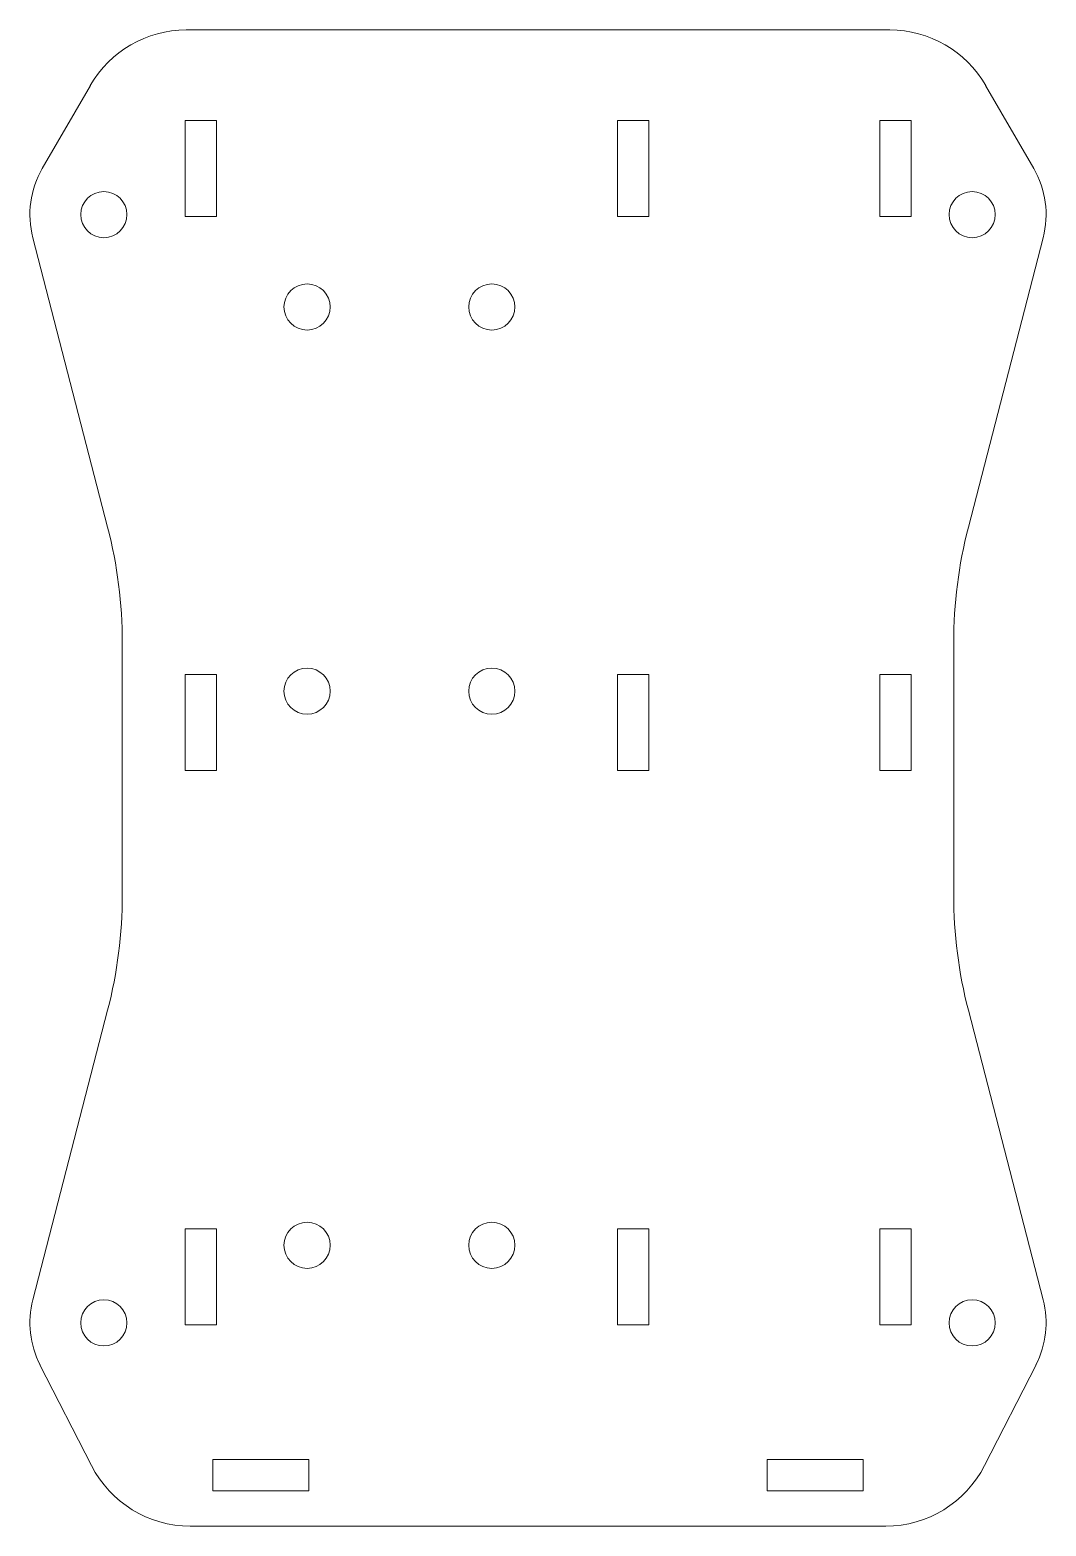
# Model space of a CAD drawing. Header units: millimetres. Extents: x 10 to 120, y 8 to 170.
import ezdxf

# ---------------------------------------------------------------- set-up
doc = ezdxf.new("R2010")
doc.units = ezdxf.units.MM
for name, color, linetype, lineweight in [('DriveMounts', 1, 'CONTINUOUS', 0), ('Panel', 1, 'CONTINUOUS', 0), ('PanelMounts', 1, 'CONTINUOUS', 0)]:
    doc.layers.add(name, color=color, linetype=linetype, lineweight=lineweight)

msp = doc.modelspace()

# ---------------------------------------------------------------- linework, layer by layer
at = {"layer": 'DriveMounts'}
for centre in [(40, 140), (60, 140), (40, 98.4), (60, 98.4), (40, 38.4), (60, 38.4)]:
    msp.add_circle(centre, 2.5, dxfattribs=at)
at = {"layer": 'Panel'}
for p, q in [((26.93, 170), (36.93, 170)), ((36.93, 170), (103.07, 170)), ((11.34, 155), (16.54, 164)), ((118.66, 155), (113.46, 164)), ((10.32, 147.5), (18.41, 116.15)), ((119.68, 147.5), (111.59, 116.15)), ((20, 76.35), (20, 103.65)), ((110, 103.65), (110, 76.35)), ((10.32, 32.5), (18.41, 63.85)), ((119.68, 32.5), (111.59, 63.85)), ((11.09, 25.45), (16.66, 14.55)), ((118.91, 25.45), (113.34, 14.55)), ((37.35, 8), (27.35, 8)), ((102.65, 8), (37.35, 8))]:
    msp.add_line(p, q, dxfattribs=at)
for centre in [(18, 150), (112, 150), (18, 30), (112, 30)]:
    msp.add_circle(centre, 2.5, dxfattribs=at)
for centre, radius, start, end in [((26.93, 158), 12, 90, 150), ((103.07, 158), 12, 30, 90), ((20, 150), 10, 150, 194.4775), ((110, 150), 10, 345.5225, 30), ((-30, 103.65), 50, 0, 14.4775), ((160, 103.65), 50, 165.5225, 180), ((-30, 76.35), 50, 345.5225, 0), ((160, 76.35), 50, 180, 194.4775), ((20, 30), 10, 165.5225, 207.0357), ((110, 30), 10, 332.9643, 14.4775), ((27.35, 20), 12, 207.0357, 270), ((102.65, 20), 12, 270, 332.9643)]:
    msp.add_arc(centre, radius, start, end, dxfattribs=at)
at = {"layer": 'PanelMounts'}
for p, q in [((26.8, 160.2), (30.2, 160.2)), ((26.8, 149.8), (26.8, 160.2)), ((30.2, 160.2), (30.2, 149.8)), ((73.6, 160.2), (77, 160.2)), ((73.6, 149.8), (73.6, 160.2)), ((77, 160.2), (77, 149.8)), ((102, 160.2), (105.4, 160.2)), ((102, 149.8), (102, 160.2)), ((105.4, 160.2), (105.4, 149.8)), ((30.2, 149.8), (26.8, 149.8)), ((77, 149.8), (73.6, 149.8)), ((105.4, 149.8), (102, 149.8)), ((26.8, 89.8), (26.8, 100.2)), ((26.8, 100.2), (30.2, 100.2)), ((30.2, 100.2), (30.2, 89.8)), ((77, 100.2), (73.6, 100.2)), ((73.6, 100.2), (73.6, 89.8)), ((77, 89.8), (77, 100.2)), ((102, 100.2), (105.4, 100.2)), ((102, 89.8), (102, 100.2)), ((105.4, 100.2), (105.4, 89.8)), ((30.2, 89.8), (26.8, 89.8)), ((73.6, 89.8), (77, 89.8)), ((105.4, 89.8), (102, 89.8)), ((26.8, 40.2), (30.2, 40.2)), ((26.8, 29.8), (26.8, 40.2)), ((30.2, 40.2), (30.2, 29.8)), ((77, 40.2), (73.6, 40.2)), ((73.6, 40.2), (73.6, 29.8)), ((77, 29.8), (77, 40.2)), ((102, 29.8), (102, 40.2)), ((102, 40.2), (105.4, 40.2)), ((105.4, 40.2), (105.4, 29.8)), ((30.2, 29.8), (26.8, 29.8)), ((73.6, 29.8), (77, 29.8)), ((105.4, 29.8), (102, 29.8)), ((40.2, 15.2), (29.8, 15.2)), ((29.8, 15.2), (29.8, 11.8)), ((40.2, 11.8), (40.2, 15.2)), ((89.8, 15.2), (100.2, 15.2)), ((89.8, 11.8), (89.8, 15.2)), ((100.2, 15.2), (100.2, 11.8)), ((29.8, 11.8), (40.2, 11.8)), ((100.2, 11.8), (89.8, 11.8))]:
    msp.add_line(p, q, dxfattribs=at)

doc.saveas('drawing.dxf')
